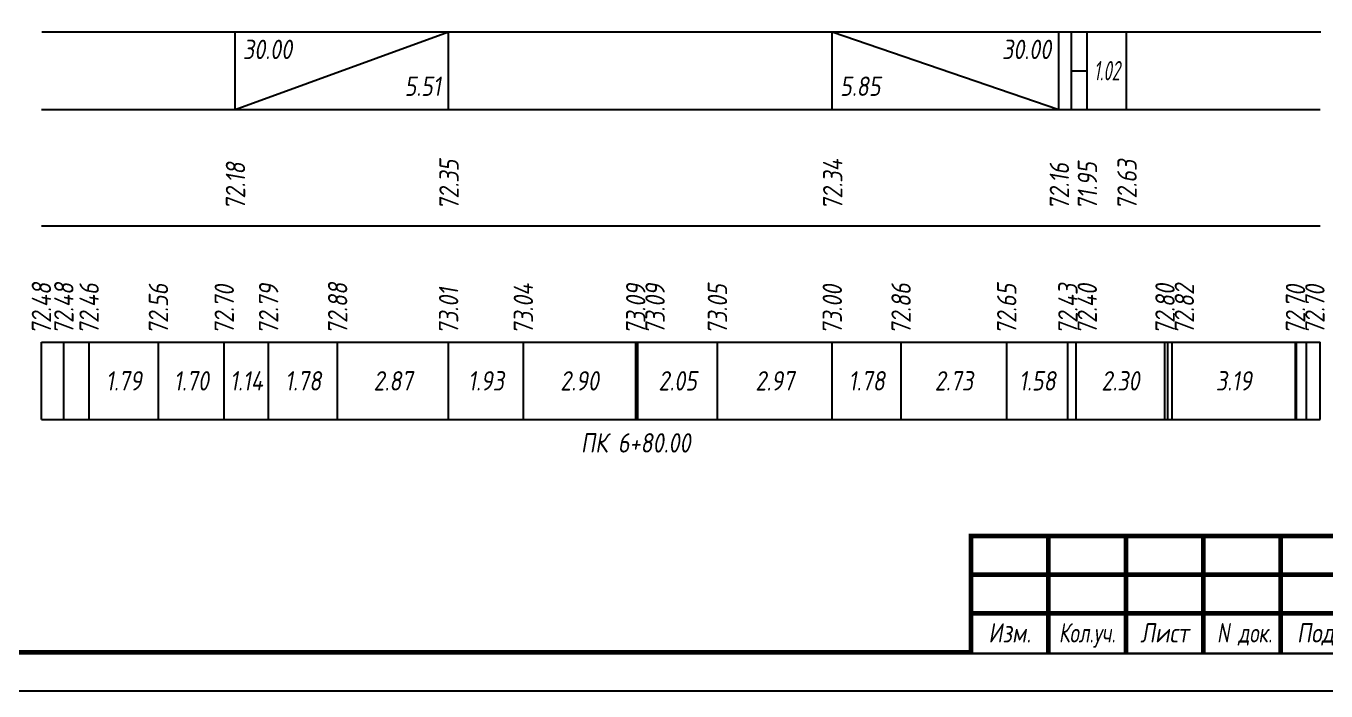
# Model space of a CAD drawing. Extents: x -717 to 1451, y -133302 to 233.
# Drawn here: x 78 to 245.8, y -10809.4 to -10723.7 of the extents above; entities that cross this region are included whole.
import ezdxf
from ezdxf.enums import TextEntityAlignment as Align

# ---------------------------------------------------------------- set-up
doc = ezdxf.new("R2010")
doc.units = 0
for name, color, linetype in [('Зарамочное оформление', 7, 'Continuous'), ('Код_510', 7, 'Continuous'), ('Код_516', 1, 'Continuous'), ('Подписи поперечников', 7, 'Continuous'), ('Таблица', 7, 'Continuous')]:
    doc.layers.add(name, color=color, linetype=linetype)
doc.styles.add('М', font='romand.shx', dxfattribs={"width": 0.8, "oblique": 10, "height": 2.5})

# ---------------------------------------------------------------- blocks, each defined once
blk = doc.blocks.new('Штамп')
at = {"linetype": 'Continuous'}
blk.add_wipeout([(199.95, -411.25), (384.95, -411.25), (384.95, -426.25), (199.95, -426.25)], dxfattribs=at).dxf.layer = 'Зарамочное оформление'
at = {"layer": 'Зарамочное оформление', "linetype": 'Continuous', "lineweight": -3, "const_width": 0.6, "flags": 128}
for points in [[(199.95, -426.25), (199.95, -411.25), (384.95, -411.25)], [(209.95, -411.25), (209.95, -426.25)], [(219.95, -411.25), (219.95, -426.25)], [(229.95, -411.25), (229.95, -426.25)], [(239.95, -411.25), (239.95, -426.25)], [(199.95, -416.25), (264.95, -416.25)], [(199.95, -421.25), (264.95, -421.25)]]:
    blk.add_lwpolyline(points, dxfattribs=at)
at = {"layer": 'Зарамочное оформление', "linetype": 'Continuous', "style": 'М', "oblique": 10}
for s, width, p in [('Изм.', 0.8, (204.95, -423.75)), ('Кол.уч.', 0.7, (214.95, -423.75)), ('Лист', 0.8, (224.95, -423.75)), ('N док.', 0.7, (235.28, -423.75)), ('Подпись', 0.8, (247.45, -423.75))]:
    blk.add_text(s, height=2.5, dxfattribs=dict(at, width=width)).set_placement(p, align=Align.MIDDLE_CENTER)
blk = doc.blocks.new('шифр')
blk.add_blockref('Штамп', (0, -10438))

msp = doc.modelspace()

# ---------------------------------------------------------------- linework, layer by layer
at = {"flags": 128}
msp.add_lwpolyline([(-30.054, -10809.421), (389.946, -10809.421), (389.946, -10512.421), (-30.054, -10512.421)], close=True, dxfattribs=at)
at = {"const_width": 0.6, "flags": 128}
msp.add_lwpolyline([(-10.054, -10804.421), (384.946, -10804.421), (384.946, -10517.421), (-10.054, -10517.421)], close=True, dxfattribs=at)
at = {"layer": 'Код_510'}
for p, q in [((79.946, -10774.421), (79.946, -10764.421)), ((82.84, -10774.421), (82.84, -10764.421)), ((86.104, -10774.421), (86.104, -10764.421)), ((95.051, -10774.421), (95.051, -10764.421)), ((103.55, -10774.421), (103.55, -10764.421)), ((109.275, -10774.421), (109.275, -10764.421)), ((118.187, -10774.421), (118.187, -10764.421)), ((132.514, -10774.421), (132.514, -10764.421)), ((142.166, -10774.421), (142.166, -10764.421)), ((156.671, -10774.421), (156.671, -10764.421)), ((156.963, -10774.421), (156.963, -10764.421)), ((167.222, -10774.421), (167.222, -10764.421)), ((182.05, -10774.421), (182.05, -10764.421)), ((190.934, -10774.421), (190.934, -10764.421)), ((204.571, -10774.421), (204.571, -10764.421)), ((212.468, -10774.421), (212.468, -10764.421)), ((213.515, -10774.421), (213.515, -10764.421)), ((225.002, -10774.421), (225.002, -10764.421)), ((225.37, -10774.421), (225.37, -10764.421)), ((225.911, -10774.421), (225.911, -10764.421)), ((225.916, -10774.421), (225.916, -10764.421)), ((241.855, -10774.421), (241.855, -10764.421)), ((241.99, -10774.421), (241.99, -10764.421)), ((243.254, -10774.421), (243.254, -10764.421)), ((245.052, -10774.421), (245.052, -10764.421))]:
    msp.add_line(p, q, dxfattribs=at)
at = {"layer": 'Код_516'}
for p, q in [((104.946, -10734.421), (104.946, -10724.421)), ((104.946, -10734.421), (132.514, -10724.421)), ((132.514, -10734.421), (132.514, -10724.421)), ((182.05, -10734.421), (182.05, -10724.421)), ((182.05, -10724.421), (211.313, -10734.421)), ((211.313, -10734.421), (211.313, -10724.421)), ((212.936, -10734.421), (212.936, -10724.421)), ((214.936, -10734.421), (214.936, -10724.421)), ((220.052, -10734.421), (220.052, -10724.421)), ((212.936, -10729.421), (214.936, -10729.421))]:
    msp.add_line(p, q, dxfattribs=at)
at = {"layer": 'Таблица'}
for p, q in [((80, -10724.421), (245.107, -10724.421)), ((79.946, -10734.421), (245.052, -10734.421)), ((79.946, -10749.421), (245.052, -10749.421)), ((79.946, -10764.421), (245.052, -10764.421)), ((79.946, -10774.421), (245.052, -10774.421))]:
    msp.add_line(p, q, dxfattribs=at)

# ---------------------------------------------------------------- texts
at = {"layer": 'Код_510', "style": 'М', "oblique": 10, "width": 0.8}
for s, p in [('72.48', (79.946, -10763.421)), ('72.48', (82.84, -10763.421)), ('72.88', (118.187, -10763.421)), ('73.05', (167.222, -10763.421)), ('72.65', (204.571, -10763.421)), ('72.43', (212.468, -10763.421)), ('72.82', (227.502, -10763.421)), ('72.46', (86.104, -10763.421)), ('72.56', (95.051, -10763.421)), ('72.70', (103.55, -10763.421)), ('72.79', (109.275, -10763.421)), ('73.01', (132.514, -10763.421)), ('73.04', (142.166, -10763.421)), ('73.09', (156.671, -10763.421)), ('73.09', (159.171, -10763.421)), ('73.00', (182.05, -10763.421)), ('72.86', (190.934, -10763.421)), ('72.40', (214.968, -10763.421)), ('72.80', (225.002, -10763.421)), ('72.70', (241.855, -10763.421)), ('72.70', (244.355, -10763.421))]:
    msp.add_text(s, height=2.5, rotation=90, dxfattribs=at).set_placement(p, align=Align.MIDDLE_LEFT)
for s, p in [('1.79', (90.578, -10769.421)), ('1.70', (99.301, -10769.421)), ('1.14', (106.412, -10769.421)), ('1.78', (113.731, -10769.421)), ('2.87', (125.35, -10769.421)), ('1.93', (137.34, -10769.421)), ('2.90', (149.419, -10769.421)), ('2.05', (162.092, -10769.421)), ('2.97', (174.636, -10769.421)), ('1.78', (186.492, -10769.421)), ('2.73', (197.753, -10769.421)), ('1.58', (208.52, -10769.421)), ('2.30', (219.259, -10769.421)), ('3.19', (233.886, -10769.421))]:
    msp.add_text(s, height=2.5, dxfattribs=at).set_placement(p, align=Align.MIDDLE_CENTER)
at = {"layer": 'Код_516', "style": 'М', "oblique": 10, "width": 0.8}
msp.add_text('30.00', height=2.5, dxfattribs=at).set_placement((105.946, -10725.421), align=Align.TOP_LEFT)
msp.add_text('30.00', height=2.5, dxfattribs=at).set_placement((210.313, -10725.421), align=Align.TOP_RIGHT)
at = {"layer": 'Код_516', "style": 'М', "oblique": 10, "width": 0.6}
msp.add_text('1.02', height=2.5, dxfattribs=at).set_placement((217.494, -10729.421), align=Align.MIDDLE_CENTER)
at = {"layer": 'Код_516', "style": 'М', "oblique": 10, "width": 0.8}
msp.add_text('5.51', height=2.5, dxfattribs=at).set_placement((131.514, -10733.421), align=Align.BOTTOM_RIGHT)
msp.add_text('5.85', height=2.5, dxfattribs=at).set_placement((183.05, -10733.421), align=Align.BOTTOM_LEFT)
for s, p in [('72.18', (105, -10747.371)), ('72.35', (132.568, -10747.371)), ('72.34', (182.105, -10747.371)), ('72.16', (211.367, -10747.371)), ('71.95', (214.99, -10747.371)), ('72.63', (220.107, -10747.371))]:
    msp.add_text(s, height=2.5, rotation=90, dxfattribs=at).set_placement(p, align=Align.MIDDLE_LEFT)
at = {"layer": 'Подписи поперечников', "style": 'М', "oblique": 10, "width": 0.8}
msp.add_text('ПК 6+80.00', height=2.5, dxfattribs=at).set_placement((156.671, -10779.421), align=Align.BOTTOM_CENTER)

# ---------------------------------------------------------------- next in the draw order: block references
msp.add_blockref('шифр', (0, 59.829))

doc.saveas('drawing.dxf')
